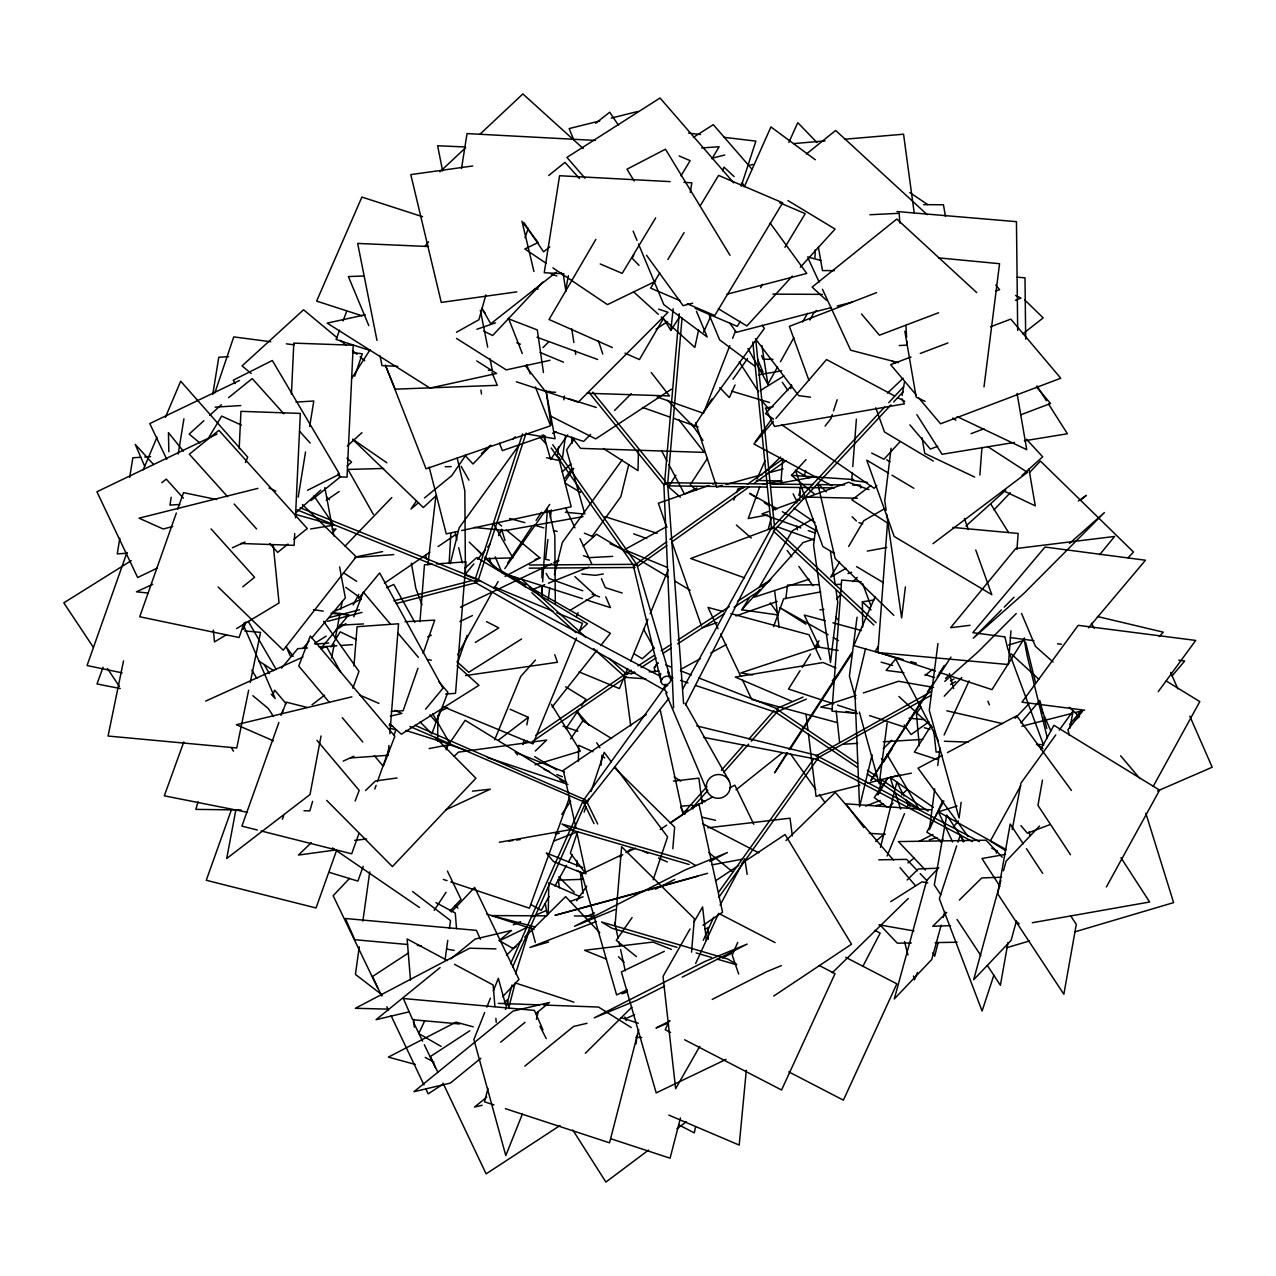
<?xml version="1.0" encoding="UTF-8"?>
<svg xmlns="http://www.w3.org/2000/svg" width="1276" height="1276" viewBox="0 0 1276 1276"><rect width="100%" height="100%" fill="white"/><g stroke="black" fill="none" stroke-linecap="round" stroke-linejoin="round"><path stroke-width="1.5" d="M437.652 741.133L437.891 715.549M541.822 585.764L541.694 595.621L542.396 585.748M541.933 577.884L542.061 568.043M547.372 508.805L542.667 581.808M548.249 914.493L548.76 882.737L579.352 896.326M576.736 866.42L576.832 860.471M578.395 761.214L578.65 745.328L593.053 751.724M638.447 450.747L638.016 470.637L603.452 448.53M817.82 756.493L817.39 758.024M814.965 257.64L815.268 249.761M239.186 448.753L240.941 411.335L300.339 413.408L295.442 517.785M291.422 394.332L293.815 343.132L353.213 345.222L347.024 477.16L339.113 476.873M294.708 533.543L294.15 545.346L240.701 543.48M449.152 563.083L450.811 533.575M887.458 523.415L877.904 652.546L1008.439 664.557L1010.943 630.791M1016.972 549.334L1018.152 533.448L952.885 527.435M780.8 484.497L782.762 458.818M852.336 472.487L851.73 480.382L867.536 482.44M852.783 466.553L856.387 419.134M979.856 475.087L981.962 447.429M353.962 665.976L357.089 626.707L398.559 623.773L389.85 733.7M388.909 745.471L388.127 755.296L350.613 757.944M419.964 621.699L424.477 564.774L432.373 564.215M601.092 765.074L601.905 755.217L604.712 757.976M615.032 925.61L621.635 846.754L694.351 918.624L691.544 952.135M672.819 848.763L674.637 827.087L614.506 767.658M664.11 687.987L665.099 684.255M664.652 481.977L679.247 313.736M682.054 317.979L667.635 484.242L664.652 483.955M636.134 1043.8L636.884 1035.921M746.316 1070.245L739.203 1145.082L668.799 1115.096M663.52 318.601L670.857 330.388L673.138 308.76M427.891 564.837L435.913 495.694M547.867 539.541L545.57 559.303L549.398 560.148M550.387 517.801L551.296 509.906M557.708 454.591L558.633 446.68M785.841 598.795L787.499 585.11L819.033 584.663M815.938 525.84L813.594 545.251L830.485 662.515L837.774 602.336L836.083 590.613M891.095 448.243L884.747 500.67L886.15 510.432M905.402 586.864L901.638 617.935L886.724 514.34M790.817 388.686L791.311 384.778M984.003 386.915L999.555 263.701L938.53 257.864M548.297 599.114L549.765 587.694M857.057 617.201L849.401 676.152L855.686 698.817M887.139 722.918L879.228 783.815L859.354 712.04M937.956 643.535L929.279 710.333L959.105 818.012L961.147 802.285M934.718 788.807L929.407 829.623L942.741 800.77M937.748 765.504L940.029 748.007M562.269 459.248L565.475 436.233M359.274 946.792L355.414 974.417L382.306 995.025M362.863 921.144L369.753 871.827M445.021 960.03L447.764 940.3M449.423 928.465L450.524 920.57L412.547 891.493M626.452 676.822L625.527 676.934M461.513 168.496L467.048 133.581L595.35 140.424M690.3 192.485L691.831 182.787L683.936 182.356M119.816 538.169L117.264 553.864L127.137 553.242M129.673 477.384L132.848 457.781L140.743 457.286M171.207 497.241L169.931 505.089L179.804 504.483M178.193 454.112L183.919 418.815M212.741 394.507L218.786 357.248L228.643 356.642M298.217 497.082L305.538 451.991M309.669 426.503L313.8 400.999L296.032 402.115M563.801 399.787L564.423 396.038M902.132 395.448L904.445 382.098M1007.992 942.533L1000.4 985.263L987.401 965.517M1042.46 780.146L1037.962 805.395L1070.468 854.745M566.257 287.371L568.362 275.664M235.9 809.686L226.713 858.509L310.02 794.565L321.042 735.981M331.585 658.049L334.168 644.38M335.269 638.526L340.038 613.15M340.772 609.242L342.239 601.427M523.32 743.764L524.021 739.984M526.86 724.896L528.28 717.335L510.081 709.249M1012.219 829.528L1021.007 783.033L1055.778 734.912M1069.862 728.293L1073.164 710.86L1059.255 730.111M505.471 1009.475L512.011 985.008M695.484 1127.043L694.303 1132.881L678.609 1124.762M123.533 660.904L108.061 736.045L236.762 747.975L248.661 690.188M250.256 682.485L260.559 632.386L244.721 630.918M584.392 802.141L409.963 726.507M698.61 330.005L694.83 347.439L661.255 316.958M865.607 648.527L854.936 692.788L859.577 806.703L872.114 754.738M450.284 563.753L459.185 527.754L519.204 444.957M554.39 574.647L562.349 542.428L622.369 459.631M628.765 464.56L620.806 496.779L591.952 536.59M536.383 1019.349L538.312 1011.645M880.456 847.408L896.868 782.044L904.046 796.049M938.099 942.725L934.718 956.187L932.915 952.693M881.86 779.524L877.952 794.948L887.857 777.658M487.974 1088.396L484.513 1101.826L493.987 1104.936M508.741 1007.833L515.169 982.903L573.897 1002.154M638.718 1029.652L609.545 1142.817L505.36 1108.653M680.475 1117.92L670.091 1158.193L611.379 1138.942M768.264 529.221L771.278 517.705M941.162 925.1L931.751 959.52L894.301 998.948L926.727 880.392L938.769 867.728M943.267 917.46L944.83 911.718M1000.862 880.344L973.668 979.761L1011.118 940.348L1016.35 921.224M1003.478 870.774L1006.094 861.22L1039.541 826.019M475.677 581.888L476.841 579.001L659.548 675.961M485.853 294.916L478.915 319.734L456.473 332.238M796.718 502.951L797.787 499.155M798.84 495.359L799.908 491.563M804.167 476.395L805.762 470.7M198.051 801.743L195.818 809.383L241.036 809.957M312.62 801.296L309.861 810.85L303.959 810.77M515.52 973.875L530.752 925.626L535.346 942.422M685.435 704.878L774.995 529.46C776.015 526.988 770.289 525.84 772.06 528.838M475.438 578.538L522.554 433.84M477.798 581.473L526.127 433.011M741.212 186.168L755.886 141.11L724.21 137.345M832.287 414.684L831.075 418.416L825.078 426.104M833.515 410.936L837.184 399.723M956.697 845.876L939.343 898.767L982.089 1011.039L993.876 975.151M957.941 842.096L960.413 834.552L963.22 841.905M577.246 832.638L570.356 853.165L585.907 873.885M584.137 812.094L586.019 806.496M587.279 802.764L588.523 799.031M591.027 791.567L604.186 752.361L611.364 761.931M653.184 879.802L667.587 836.865L614.952 766.716M214.862 392.912L233.747 336.896L270.751 341.761M354.744 376.213L362.288 353.803L352.559 352.511M281.023 715.421L282.953 709.887M417.954 668.225L403.136 710.748L391.254 711.386M423.122 653.424L434.717 620.136L405.018 621.715M457.478 663.137L467.144 635.384M126.962 552.508L87.071 665.53L122.129 672.851M176.343 513.016L139.722 616.755L239.059 637.521L244.29 622.688M177.651 509.299L183.537 492.632L216.649 499.554M525.026 237.639L528.296 228.372M231.355 809.957L206.265 880.28L316.033 907.97L336.513 850.613M278.886 722.487L241.898 826.13L257.305 830.006M282.187 713.236L286.159 702.135L307.341 707.478M358.939 833.467L351.682 853.819L261.149 830.979M374.793 789.046L376.117 785.346M377.441 781.646L389.324 748.326M393.949 735.375L395.927 729.824L390.153 728.373M363.197 866.308L357.918 881.11L329.479 872.417M431.798 734.019L440.395 709.966M103.053 667.236L97.008 683.952L120.231 688.562M183.792 741.946L164.317 795.825L247.544 812.318M243.285 629.307L245.965 621.875M282.379 819.224L283.719 815.508M446.121 749.905L448.131 744.355L466.841 750.623M569.543 797.356L529.412 908.193L450.795 881.923M733.844 500.08L735.183 496.348M736.539 492.632L737.879 488.915L743.733 487.831M759.714 486.922L748.262 518.534L767.769 514.914M773.559 626.675L783.655 598.779L820.723 591.904M352.846 688.227L358.971 671.367L323.562 621.237M624.554 675.195L624.538 676.599M339.591 330.181L336.098 339.464L370.231 350.533M343.084 320.898L346.578 311.615M272.633 695.468L274.675 690.172L286.191 703.842M353.819 616.802L363.357 592.08L390.265 623.98M355.127 801.025L359.21 790.418L316.942 740.303M703.267 940.316L713.715 917.173M722.535 170.809L723.97 167.124L734.115 176.551M729.808 345.652L703.523 413.312L657.124 396.98M732.647 338.331L735.486 331.026M484.673 1012.57L473.89 1039.573L505.806 1155.562L522.347 1114.139M486.826 1007.163L490.415 998.167M493.302 990.958L498.326 978.357L505.663 1004.978M673.584 707.797L663.839 483.891L665.434 482.902L667.651 483.811L683.585 703.602M576.497 637.968L533.017 743.86L442.916 706.649M578.746 632.497L582.494 623.358L556.751 612.735M623.948 677.636L619.45 688.577L578.985 671.878M627.696 668.496L625.447 673.983L535.76 735.375M630.695 661.191L647.921 619.211M650.17 613.724L668.161 569.909M887.123 856.005L904.477 813.657M906.742 808.139L909.006 802.604L910.011 806.432M917.476 972.44L914.461 979.808L913.472 975.996M494.657 739.809L520.815 676.328L535.457 660.043M576.577 616.276L578.06 612.639M143.215 469.839L156.98 437.285M165.386 417.38L180.682 381.205L247.719 457.175L245.423 462.598M737.735 942.39L732.217 955.134L738.66 974.003M875.113 596.737L853.772 645.64L903.105 659.485M757.146 478.644L764.962 460.827M667.747 685.467L664.908 687.014L583.1 800.77L583.563 802.636L586.434 802.652L668.943 698.291M586.434 802.652L586.29 801.137M664.908 687.014L664.7 690.045L667.22 692.772M744.53 186.28L770.927 126.946L815.316 159.755M510.655 963.635L582.287 802.556M512.633 966.905L585.062 804.008M633.821 254.658L632.194 258.262L639.053 265.376M788.839 142.465L797.787 122.656L816.991 142.577M703.555 332.238L710.876 316.033M735.04 384.985L729.346 397.586L719.744 387.633M860.758 487.974L860.487 485.119L852.543 485.024M669.342 1020.752L665.227 1029.7L670.522 1032.443M695.659 963.492L718.675 913.377L775.09 942.597M944.112 734.976L969.122 680.89M424.621 1020.975L418.735 1033.56L441.097 1046.4M660.729 673.377L659.963 677.03L661.925 679.677M771.581 528.79L773.176 527.594L774.66 528.344M862.895 966.315L880.185 933.091L874.889 930.348M498.549 535.665L501.324 530.369L498.82 533.416M353.165 604.936L358.731 594.457M720.111 905.147L743.908 860.455M809.877 320.037L813.673 313.13L816.576 310.403M943.921 800.993L926.823 832.127L941.911 841.378M1020.688 785.809L990.272 841.123L1005.36 850.39M1040.642 749.49L1053.944 725.294L1159.597 790.147L1106.388 886.964M1153.233 786.335L1199.807 701.609L1166.264 681.017M682.724 688.976L771.789 527.387M457.637 654.716L492.345 591.984M494.259 588.491L498.118 581.521M747.911 348.476L767.881 384.236L777.547 366.946M780.433 361.762L793.959 337.55M802.652 321.999L807.485 313.354M549.063 896.47L541.279 910.346L530.848 904.54M554.9 886.07L566.576 865.256M568.522 861.778L572.414 854.856M690.045 928.96L663.01 976.411L675.642 1088.683L699.774 1046.32M693.905 922.181L702.597 906.933L706.362 940.428M664.222 484.545L666.822 483.445M595.844 239.378L549.047 319.494L612.32 347.535M663.329 318.633L639.435 359.561L624.985 353.149M839.624 561.807L830.58 577.215L845.972 568.314M848.668 546.415L863.74 520.736L884.284 508.869M711.976 158.75L719.122 146.756L701.625 147.952M208.466 438.067L221.689 416.072L241.419 425.147M655.673 217.861L622.194 273.367L600.214 263.972M681.017 175.801L690.141 160.664L679.151 155.959M659.756 272.984L650.632 288.121L679.933 300.642M667.858 259.522L684.095 232.599M700.317 205.691L718.579 175.402L782.698 202.804L714.751 315.523L687.27 303.784M740.303 321.313L737.273 326.369L695.133 308.361M760.592 287.674L762.617 284.309M784.931 247.305L805.22 213.65L779.572 202.693M330.962 646.932L340.198 631.827L356.259 639.563M787.005 752.808L774.612 772.889L787.707 752.872M789.078 749.459L851.778 652.706M852.575 652.786L789.876 749.538M950.955 657.076L870.918 780.529L925.164 695.356M778.408 615.032L741.819 609.784L749.156 598.029M800.052 670.713L788.488 689.024L833.691 703.842M802.157 667.396L810.579 654.078M814.79 647.41L818.985 640.759M878.335 646.326L875.177 651.318L935.452 671.096M915.785 710.684L905.258 727.32L869.482 715.581M941.034 670.745L944.192 665.753M931.225 725.454L914.398 752.074L936.999 759.491M1024.564 638.032L991.962 689.614L939.216 672.324M351.777 378.174L370.088 349.752M670.857 330.388L679.374 317.198M892.291 748.534L883.789 761.692L881.445 758.486M711.96 398.973L693.825 426.95L667.587 400.281M675.929 475.246L668.417 486.81L680.315 497.193M690.236 484.816L707.414 458.371M927.349 692.023L931.703 685.356M937.158 677.03L944.798 665.354M434.159 910.394L446.058 892.291M507.625 563.019L531.725 526.972M536.095 520.417L541.566 512.218M549.701 504.435L504.817 568.554M565.029 481.483L573.785 468.372M446.281 748.087L465.166 720.302L566.608 782.619M565.906 728.66L579.224 709.057M581.457 705.803L585.891 699.264L565.603 686.807M570.643 738.868L582.845 720.892L611.587 738.549M561.791 814.375L570.659 801.312M416.502 500.894L410.936 509.012L418.48 502.84M466.187 454.575L451.704 475.693L424.525 497.911M576.64 900.792L586.721 886.134M878.749 791.056L874.267 797.58L886.932 807.038M880.998 787.802L887.713 778.025M996.301 853.181L996.939 850.901L991.659 848.109M567.66 434.956L550.61 459.472L543.624 434.941M574.551 438.434L566.592 449.87L584.839 514.021M632.067 917.572L616.276 940.348L636.437 956.601M732.966 379.275L747.577 358.588M718.787 891.972L813.418 759.348M718.93 897.188L818.171 758.088L817.661 755.998L816.034 756.11M564.949 478.325L571.792 468.834M704.017 411.398L764.356 328.458L762.123 325.157M755.328 441.655L771.565 419.325M1158.241 691.656L1195.708 640.424L1078.188 625.336L1021.98 702.183L1084.648 710.222M921.192 706.984L916.391 713.316L919.278 745.678M625.208 674.366L623.549 675.77L624.714 677.333L645.784 678.816M772.443 527.897L690.731 558.505L744.466 577.821M624.235 674.541L624.171 676.583L626.117 677.077L532.746 741.292M552.141 706.968L597.024 650.202M600.661 645.592L610.375 633.327L529.285 586.88M1082.638 711.115L1067.948 729.697L1069.352 735.439M424.828 246.428L428.576 241.786M465.07 574.583L473.827 563.912M477.575 559.335L485.071 550.195M487.576 547.133L490.064 544.086M1099.625 554.709L1114.618 536.446L1015.648 548.6L950.636 627.696L970.047 625.32M358.54 598.46L379.658 572.956L442.963 688.211L425.578 709.217M321.392 647.809L348.747 614.92L333.052 612.592M332.223 533.496L335.987 528.998L332.079 529.285M281.47 668.177L297.771 648.671L307.532 647.953M1069.511 724.64L1080.963 710.955M302.827 648.559L309.079 641.11M311.583 638.128L345.333 597.918L339.591 566.927M896.246 658.352L886.118 670.379L903.855 672.691M1088.508 627.824L1145.481 560.228L1044.996 547.053L972.806 632.673L1004.34 636.804M1020.896 722.918L1039.892 700.38M1172.038 675.993L1184.702 660.984L1178.785 660.202M940.444 842.192L942.996 839.177M953.252 827.071L958.372 821.026M776.797 711.21C773.112 714.018 781.008 710.86 777.371 708.818L698.706 677.907M773.352 421.399L753.909 444.016L832.127 485.837M775.952 418.384L826.529 359.561L894.332 395.799M774.995 529.46L890.983 404.859M683.202 813.482L706.888 786.654M721.355 770.273L743.717 744.929M748.98 738.979L773.99 710.652M692.023 808.25L707.813 790.37M723.604 772.474L748.597 744.163M751.229 741.181L776.239 712.869M741.819 609.784L760.049 589.464M762.649 586.561L765.249 583.658M792.332 276.047L746.907 325.986L718.292 308.712M800.355 267.242L835.094 229.058L787.962 200.587M1159.278 636.565L1163.281 632.162L1097.456 616.515M899.995 441.767L883.981 459.232L871.715 453.076M634.842 565.172L634.236 566.321L551.2 448.004M814.072 493.684L791.503 475.358L806.017 459.615M773.766 526.143L884.683 407.028M888.75 402.658L903.631 386.692M893.678 401.94L903.153 391.78M791.806 385.416L765.472 413.584L773.591 419.166M876.835 485.486L874.188 488.309L781.71 424.733M542.858 282.076L492.648 335.492L483.795 331.154M944.208 696.202L961.833 677.524M349.592 878.335L333.148 895.72L377.473 987.704M450.093 910.968L461.051 899.389L447.413 871.077M451.353 912.021L474.656 887.41L518.981 979.41L502.537 996.779M490.829 445.292L473.045 463.985L464.958 455.404M836.673 598.923L840.772 594.616M853.086 581.681L857.185 577.374M993.94 509.937L1010.337 492.68M1029.493 472.567L1040.434 461.067L1133.519 552.045L1128.048 557.787M1015.106 718.34L1028.775 703.969M832.303 680.634L837.63 675.052M345.078 546.096L391.812 497.528M1001.389 609.96L973.269 638.223L1024.245 593.101L1104.394 512.569L1069.432 543.512M1004.196 607.137L1014.037 597.248M945.58 678.449L948.403 675.626M1016.238 613.549L978.277 651.685L944.782 681.336M542.986 347.582L548.6 341.968M590.629 434.398L583.611 441.416L553.609 431.511M614.49 410.505L631.317 393.646M814.965 648.192L817.788 645.385M506.444 955.325L521.948 939.949M524.771 937.158L565.635 896.629L599.752 932.724M883.279 748.725L891.764 740.303M585.365 1053.258L631.859 1007.147M907.14 879.977L918.369 868.924L938.131 868.206M946.744 912.468L932.708 926.28L950.492 925.626M959.377 900.027L981.834 877.936L1001.596 877.218M817.055 758.502L815.986 758.694M995.998 851.363L996.939 850.901M786.032 840.565L835.302 792.38L893.551 860.168M832.271 972.775L908.289 898.432M888.75 807.341L893.04 803.194M901.59 794.916L907.3 789.397M764.93 472.152L780.657 457.015M311.28 842.702L298.44 855.064L335.7 849.96M365.494 790.546L375.479 780.944L397.059 777.993M454.176 756.269L458.467 752.138L546.702 740.048L535.282 751.038M887.49 393.12L903.137 378.27M439.949 171.813L465.676 147.649M479.983 134.219L522.873 93.93L583.18 148.51M436.408 495.407L423.313 507.545L353.388 440.076M481.483 453.602L490.207 445.515M562.253 471.913L570.978 463.826M203.841 420.729L189.183 434.095L199.885 443.011M209.695 415.386L221.418 404.699M347.295 445.978L361.953 432.628M295.888 512.84L320.802 490.128M347.152 466.075L351.554 462.071L346.96 458.243M965.964 525.999L1005.791 490.064M1022.028 475.438L1042.683 456.808L1026.51 439.295M464.927 568.139L476.73 557.548L587.47 623.741L578.618 631.7M583.196 546.144L596.466 534.213L668.034 576.991M654.125 648.128L642.322 658.735L633.805 653.647M875.719 841.474L884.635 833.547M512.41 439.438L515.329 436.855M504.387 1002.346L507.322 999.842L508.326 1005.632M1080.325 500.336L1086.386 495.311L1078.395 500.99M440.092 967.591L376.069 1019.668L408.639 1011.964M450.763 958.914L475.15 939.056L511.548 930.443L499.347 940.364M480.845 1058.283L450.364 1083.085L413.966 1091.698L513.048 1011.086L549.446 1002.473L535.729 1013.622M500.67 1042.157L525.058 1022.315M486.714 1097.153L474.512 1107.074L482.184 1105.255M524.819 1066.146L573.594 1026.462L587.008 1023.288M228.548 397.681L252.201 378.589L283.83 413.759M161.829 482.695L166.263 479.106L183.393 498.166M548.712 175.514L564.965 162.387L579.479 178.512M310.961 500.639L340.532 476.761L337.885 473.843M288.025 544.039L277.674 552.38L269.778 543.592M293.943 539.254L307.245 528.519L218.914 430.347L189.342 454.208L227.575 496.699M242.759 586.832L254.594 577.294L211.082 528.934M806.416 153.965L835.668 130.455L927.189 214.671M925.068 675.451L932.772 669.278M1074.855 720.382L1079.464 716.665L1069.304 707.303M736.029 789.812L782.395 752.76M907.954 862.943L914.19 858.03M595.637 123.293L609.705 112.224L618.509 125.303M549.812 246.906L543.56 251.819L523.766 222.391M556.32 272.155L490.718 323.801L481.961 308.234M1022.889 333.834L1043.178 317.884L1024.628 299.828M312.03 704.799L324.614 695.149M498.358 740.208L528.28 717.335M870.742 485.598L851.858 499.857L888.431 523.607M932.963 543.688L1027.435 472.375L987.544 446.472M648.543 1150.075L605.893 1182.07L572.844 1130.073M676.966 1128.75L686.44 1121.636M626.819 990.304L622.002 993.845L627.585 991.835M731.292 953.555L722.487 957.909M928.864 721.833L911.064 734.561L904.174 724.928M666.71 541.71L634.938 565.013M669.948 539.413L744.115 486.65M747.337 484.354L782.81 459.105M637.872 566.097L666.885 545.458M671.734 542.013L749.124 486.954M753.957 483.508L786.207 460.572M522.65 744.386L527.562 741.005M326.193 500.383L339.193 491.499M384.395 583.244L429.932 552.157M438.067 546.606L455.947 534.389M646.31 714.576L563.306 770.289L575.97 828.347M619.514 856.834L622.768 854.649M626.022 852.464L630.902 849.178M660.202 829.512L666.71 825.141M669.964 822.956L682.979 814.232L660.17 709.695M671.224 822.398L698.897 803.816L722.551 912.212L703.012 925.323M715.517 880.855L738.708 865.415M742.01 863.214L785.075 834.52L851.523 944.208L773.703 996.062M671.447 389.18L595.717 438.896L550.02 415.801M408.623 952.869L372.496 976.523L381.779 996.077M469.823 1030.737L430.411 1056.528L438.003 1072.542M442.979 1084.185L428.194 1093.851L425.674 1088.524M560.02 1125.512L486.124 1173.872L443.075 1083.196M656.055 329.096L667.571 321.616M624.698 674.541L631.333 670.235M637.968 665.928L654.572 655.146M661.207 650.84L671.176 644.38M677.811 640.073L729.266 606.674M737.56 601.299L770.752 579.751M631.189 674.047L634.507 671.894M641.158 667.587L656.087 657.89M662.722 653.583L671.032 648.192M677.668 643.886L724.146 613.724M734.099 607.264L760.655 590.038M693.346 137.393L713.284 124.665L752.074 169.309M890.744 901.638L921.974 881.844L927.812 882.848M314.582 643.407L326.146 636.118M336.051 629.881L345.956 623.629M521.581 638.989L468.739 672.293L457.031 661.75M131.205 560.69L63.8 602.846L93.276 647.187M760.209 390.663L783.879 375.989M475.294 642.466L498.788 627.904L486.491 621.603M569.606 610.63L595.11 595.158L574.87 576.577M226.394 634.73L214.496 641.908L213.315 630.073M236.586 628.59L279.045 602.974L273.319 545.841M812.892 518.901L792.364 530.768L759.204 587.263L769.46 581.33M816.56 755.886C819.336 754.228 819.288 759.714 816.608 759.22L703.586 737.337M816.321 755.775L931.576 691.433M950.492 680.874L953.938 678.944M931.56 695.069L817.39 758.151M950.476 684.494L955.644 681.623M704.894 929.311L708.228 927.492L708.244 939.311M624.825 549.446L666.582 526.685M681.24 669.102L700.38 658.671M710.812 652.993L726.475 644.444M684.462 811.967L687.939 810.116M691.417 808.266L712.263 797.181M729.633 787.946L734.832 785.171L753.781 824.232M942.278 755.328L918.034 768.2L968.101 836.514M947.462 752.569L1016.701 715.788L1071.425 790.45M505.025 576.353L539.876 557.883L506.253 529.923M626.053 677.014L624.714 677.333M774.468 529.859L774.165 527.403M655.449 889.181L674.765 879.355M709.871 861.475L727.416 852.543L685.084 869.993L574.503 926.296L614.984 909.597M664.636 986.093L636.549 1000.384L594.217 1017.849L704.815 961.546L747.146 944.096L682.197 977.161M670.075 1020.848L656.039 1027.993L667.077 1023.448M712.215 999.411L766.621 971.706L781.359 965.629M307.564 490.271L339.544 474.178L272.33 360.502L233.253 380.184L235.262 383.582M918.704 841.554L932.9 834.408M696.935 488.022L684.478 494.083L668.863 464.512M537.324 242.903L524.835 248.964L546.303 263.43M655.609 281.23L607.456 304.629L552.923 267.88M499.395 940.811L527.275 927.317M239.457 380.487L149.786 423.584L166.757 459.312M217.079 434.047L96.912 491.77L137.648 577.518L157.379 568.043M621.221 855.048L581.808 873.948L616.611 994.929L627.361 989.761M626.58 852.464L635.544 848.173M664.365 951.306L621.38 971.929L656.183 1092.91L726.028 1059.399M551.695 563.705L460.461 607.185M555.283 561.998L558.872 560.292L553.577 562.812M427.667 636.915L431.256 635.209M459.902 621.556L472.439 615.574M440.507 711.131L447.701 707.702M445.547 809.973L490.303 789.174L472.519 791.152M152.705 584.328L136.42 591.809L147.809 593.021M232.36 547.803L245.04 541.981M343.18 761.118L353.899 756.205M332.51 612.225L361.363 599.162M386.596 587.742L393.805 584.472L414.891 622.481M205.643 701.114L302.97 657.028M320.994 648.862L326.401 646.422L340.788 672.324M658.113 662.834L654.078 667.587L655.338 671.798M475.852 579.543L475.15 582.43L663.456 689.614M396.326 603.468L476.857 582.478M775.936 708.882L803.114 697.063M779.173 710.923L806.352 699.104M1157.476 790.976L1212.2 767.227L1189.806 716.171M513.271 924.813L520.576 921.655M531.534 916.918L546.144 910.601M512.458 948.499L516.11 946.92M585.493 916.902L594.632 912.962M625.447 1018.679L634.587 1014.723M531.805 589.847L544.692 584.695M548.377 583.228L588.874 567.038M1015.441 300.275L1020.944 298.09L1015.6 295.442M625.399 674.318L626.739 674.334L609.083 658.352M554.007 840.964L578.044 831.569M596.434 921.463L529.859 947.478L548.6 942.007M876.58 292.635L789.381 326.353L808.92 380.36M865.654 806.081L880.217 800.451M938.578 312.764L879.419 335.205L861.507 313.976M995.902 291.024L999.602 289.636L995.758 285.074M910.984 356.961L890.648 364.681L916.248 394.986M920.235 353.468L947.956 342.941M990.479 326.815L1010.815 319.112L1060.739 378.222L940.556 423.791L918.8 398.016M937.764 446.297L930.363 449.088L909.884 424.844M971.036 433.665L983.987 428.768M1020.96 414.732L1050.547 403.519L1036.463 386.851M1049.526 824.774L1027.34 833.18L1020.928 825.604M769.269 511.229L761.884 513.925L800.802 527.913M772.953 509.89L798.776 500.447M802.46 499.107L848.572 482.264L868.956 489.601M847.982 573.594L851.666 572.254M570.117 901.494L583.052 896.805M709.041 485.438L658.352 503.238L666.838 527.419M712.79 484.114L716.538 482.791M702.103 627.84L717.112 622.56M735.885 615.957L777.18 601.443M476.921 329.272L495.503 322.844M545.107 435.85L502.361 450.619L499.458 443.203M552.54 433.266L556.256 431.99M585.875 802.205L583.02 800.961M855.957 695.404L820.771 707.095L832.462 709.137M863.358 692.948L898.543 681.272L933.649 687.413M814.343 538.887L803.051 542.587L754.419 597.136L809.032 579.256M535.027 559.43L539.876 557.883M952.662 841.969L938.354 811.823L957.032 806.001M535.075 764.818L580.357 751.133L551.407 704.288M1008.487 645.034L1023.32 640.632M929.295 839.831L936.919 837.582M1006.573 947.749L1029.445 940.986M1074.504 931.958L1173.617 902.611L1145.832 813.243M644.667 891.095L554.98 915.323L707.59 873.326M648.479 890.026L698.068 876.133M722.312 485.486L716.618 487.033L695.675 422.882M726.124 484.449L762.219 474.592M767.913 473.029L783.113 468.882M474.831 580.42L476.602 580.676M692.645 303.178L683.123 305.65L646.501 255.248M726.873 294.246L806.751 273.431L770.13 223.029M831.489 307.516L736.396 332.302L729.521 322.844M837.2 306.033L852.4 302.061M328.921 617.712L359.465 609.784M393.805 600.852L472.04 580.532M327.629 621.316L361.985 612.4M1021.885 726.219L1071.457 713.523M1075.269 712.55L1080.995 711.083M859.865 785.139L816.05 796.352L808.442 734.019M867.473 783.193L899.867 774.915M776.94 711.817L777.818 710.317L776.366 708.77M257.911 488.373L139.036 518.168L163.121 528.982L172.707 526.573M635.863 564.534L636.915 564.646L552.747 444.718M599.72 120.965L569.144 128.573L573.674 139.642M611.188 118.11L637.936 111.443M713.284 157.873L724.752 155.018M749.187 165.386L753.015 164.444M351.873 696.84L236.395 724.704L273.399 740.83M390.312 716.203L401.86 713.428L394.81 710.349M365.223 314.789L327.166 323.115L429.98 388.079L496.587 373.501L476.682 360.933M550.052 360.295L506.285 369.88L456.537 338.443M457.797 531.39L446.265 533.894L429.151 467.096M461.641 530.545L571.201 506.763L558.505 457.143M893.854 788.648L890.138 777.435L911.431 773.144M355.494 556.974L382.609 551.599M429.103 748.565L450.38 744.482L432.739 713.874M875.767 805.571L883.566 804.087M867.281 551.104L886.756 547.468M763.239 484.21L780.8 480.956M773.368 484.386L816.289 476.426M712.04 864.841L742.887 859.099M583.036 516.62L505.567 530.529L474.225 527.466M603.309 573.929L595.557 575.317L581.856 573.977M499.363 842.272L571.967 829.368M555.283 833.978L559.207 833.292M1005.424 854.378L981.962 858.525L1000.001 886.405M1032.252 922.739L1149.628 902.004L1120.966 857.727M758.47 374.841L781.757 370.79M773.16 406.709L765.393 408.049L774.484 426.455L904.493 403.838L902.004 398.83M800.307 499.873L796.431 500.543L793.13 493.844M310.658 528.966L333.786 525.138L313.944 495.87M1014.516 442.421L942.039 454.288L916.886 414.684M1024.309 440.81L1067.406 433.76L1048.537 404.061M776.574 708.834L777.371 708.818M862.704 627.138L862.369 601.841L873.948 600.007M465.533 675.578L557.421 662.26L554.805 654.763M472.758 165.96L410.792 174.605L441.273 302.412L516.812 291.869M534.229 289.429L538.105 288.886M508.901 841.043L512.713 840.549M516.525 840.055L520.353 839.56M673.441 781.119L698.865 778.153L702.247 803.689M707.877 827.805L790.019 818.203L792.364 835.892M354.68 840.342L366.531 839.018M819.926 609.784L823.865 609.386M681.161 806.225L692.708 805.172L692.788 809.032M793.672 143.582L825.078 140.902M844.696 139.228L903.552 134.203L914.19 212.805M315.044 644.173L328.745 643.008M635.32 672.994L625.431 673.808L626.883 674.525M649.165 671.846L659.054 671.032M354.648 557.5L393.742 554.613M319.271 647.091L336.848 645.784M340.756 645.496L352.495 644.619M436.328 563.928L465.947 561.839L455.532 693.346L445.659 694.048M215.102 407.156L240.765 405.561M144.682 457.031L150.6 456.664M843.755 744.195L857.568 743.35M883.231 741.787L922.707 739.378M940.061 751.851L936.105 752.09L933.777 730.382M612.687 556.384L589.018 557.66L583.451 555.666M339.687 625.192L363.437 623.932M869.881 214.735L899.213 213.299L899.803 223.125M899.277 345.525L907.092 345.142L906.869 341.202M364.091 275.983L348.396 276.573L368.796 325.603M557.724 880.185L583.467 879.276M383.693 468.451L347.949 469.44L373.342 514.356M445.244 466.761L451.21 466.601M485.071 558.665L512.872 557.899L493.349 523.335M878.781 859.817L906.678 859.37L917.476 870.742M911.287 942.964L897.331 943.187L879.786 924.717M935.18 942.597L957.096 942.246M834.791 584.44L840.709 584.36M529.444 564.997L633.231 564.343M529.237 568.155L634.97 567.501C631.971 566.799 635.081 562.19 636.852 564.63M923.664 204.654L943.442 204.766L945.5 216.489M834.345 270.64L822.478 270.576L818.379 247.113M772.905 294.118L822.382 294.373M772.969 359.322L763.08 359.274L761.692 355.621M546.814 915.833L491.707 915.594L534.995 926.918M574.36 915.961L594.042 916.056M665.721 482.727L767.083 483.971M771.055 484.019L812.796 484.529M816.768 484.577L844.584 484.928M667.428 485.869L766.796 487.097M770.768 487.145L834.36 487.926M857.281 498.262L800.132 496.922L799.956 487.528M756.365 480.414L782.22 481.036M495.965 948.881L469.68 948.212L355.382 1008.295L387.298 1009.109M555.618 392.242L545.793 391.923L525.154 365.446M587.024 393.263L669.485 395.943L651.27 372.576M899.405 658.575L895.433 658.432L938.45 741.069M944.399 741.26L968.197 742.09M1037.595 744.466L1043.545 744.674M498.342 1003.367L539.588 1004.882M543.512 1005.025L598.524 1007.051L631.237 1027.515M635.815 1037.308L641.7 1037.532M465.214 146.963L437.62 145.767L442.644 170.984M428.592 246.523L357.663 243.429L376.978 340.421M397.761 366.324L381.987 365.638L380.057 355.94M488.373 370.263L492.313 370.439L490 358.795M546.303 391.381L550.243 391.557M670.123 181.623L559.59 175.721L544.246 272.729L563.992 273.782M791.503 475.358L853.724 479.553M869.259 833.308L885.161 834.376M931.336 809.877L845.876 803.816L863.868 827.598M896.996 211.529L1016.462 221.657L1017.69 330.42M1017.163 277.179L1024.995 277.849L1025.697 339.161M407.554 944.495L354.744 939.71L345.413 918.497L476.474 930.379L480.366 939.216M417.332 945.388L421.255 945.739M459.615 1023.974L412.658 1019.715L403.344 998.518L534.405 1010.401L542.954 1029.844M861.428 581.84L841.65 580.022L831.936 711.131L857.647 713.507M330.931 613.278L348.747 614.92M909.07 718.229L924.893 719.68M565.3 512.202L582.925 513.925M688.577 133.087L700.444 134.506M810.483 397.171L798.68 395.656L755.392 338.73M1010.257 637.585L1033.895 640.68M1057.549 643.774L1061.488 644.3M286.334 343.818L294.118 344.839M313.465 609.673L323.259 611.124M427.444 659.596L431.336 660.186M446.584 949.121L454.208 950.365M476.474 582.638L475.087 580.612L476.698 578.937L300.099 507.72M525.967 433.84L555.076 438.753L545.921 390.44M838.173 650.489L818.666 647.091L740.893 672.899L752.585 674.94M846.116 711.514L855.877 713.22M878.973 924.829L913.983 930.938M546.654 457.717L560.084 460.732M702.007 817.198L715.549 820.293M946.84 710.812L1002.665 723.651M696.824 725.916L817.741 755.567M807.517 256.954L820.899 260.464M898.448 362.687L850.661 350.198L822.446 289.237M825.269 620.742L804.295 615.064L819.447 646.932M832.893 622.816L861.491 630.551M723.253 611.555L708.005 607.424L718.101 628.669M730.877 613.612L809.032 634.778L820.819 659.548M924.303 727.751L930.013 729.298M837.534 722.679L751.739 699.471L742.488 679.996M473.268 1026.845L455.963 1022.14L388.351 1057.118L415.258 1064.423M509.618 518.503L524.835 522.65M534.357 525.249L543.863 527.849M553.369 530.433L557.181 531.47M910.697 661.622L916.391 663.217M881.158 662.164L892.642 665.402M925.196 674.589L934.59 677.668M296.191 514.563L333.786 525.138M689.104 864.49L572.43 830.261L561.95 824.009L688.195 861.045L695.675 865.511M677.03 947.334L611.986 928.242L601.522 921.99L727.767 959.026L736.731 964.401M696.154 952.933L711.45 957.431M717.192 959.121L736.316 964.72M731.595 391.142L769.572 402.53M389.116 725.183L392.833 726.347M405.832 730.446L450.38 744.482M858.923 522.602L862.704 523.798M568.586 398.67L596.323 407.491M604.936 516.605L657.204 533.32M622.146 593.021L605.35 587.646L601.443 578.698M582.446 598.651L502.186 572.972L495.152 556.846M586.178 599.848L610.454 607.615L605.765 596.865M422.595 216.729L361.906 197.062L316.639 301.104L362.161 315.842M551.168 274.133L556.846 275.967M635.719 564.502L633.805 564.949L633.47 566.209L661.239 682.197C662.818 687.812 671.623 683.952 670.682 678.96L636.979 565.013M837.455 705.086L856.292 711.258M486.746 913.983L534.102 929.502M621.252 1017.69L638.303 1023.272M658.655 309.175L668.034 312.269L578.235 402.211L516.349 381.763M669.342 676.663L673.074 677.907M680.555 680.411L688.035 682.915M695.516 685.419L775.872 712.343M562.923 726.203L577.9 731.196M487.432 757.497L567.932 784.389M443.314 879.419L447.063 880.663M642.434 407.411L670.267 417.204M673.983 418.512L698.1 426.997M633.709 533.862L646.709 538.52M808.218 530.577L815.635 533.24M777.403 526.86L814.471 540.179M582.765 590.756L549.19 578.506L546.128 573.434M592.096 594.153L599.56 596.881M537.005 337.247L597.678 359.481M508.007 318.601L537.308 329.942L543.448 372.528M665.785 664.955L671.272 667.109M680.411 670.713L691.385 675.02M671.367 949.424L653.009 942.055L584.52 950.285L606.547 959.137M297.133 509.874L473.859 581.154M564.439 771.964L515.201 752.138L517.546 754.961M544.134 769.428L549.605 771.629M556.894 774.564L562.365 776.765M582.765 867.616L546.288 852.942L553.337 861.412L582.51 873.167M584.328 533.145L593.515 536.941M610.072 543.783L622.943 549.095M626.612 550.61L667.077 567.326M466.649 575.508L474.002 578.554M477.671 580.07L481.355 581.585M494.227 586.896L553.066 611.204M516.764 342.734L520.369 344.233M540.131 352.463L563.498 362.193M835.908 668.002L823.116 662.531L735.231 677.093L791.87 701.306M359.561 694.989L378.956 703.427M414.955 725.294L585.668 800.02M576.672 870.392L583.866 873.582M642.498 850.885L647.825 853.261M658.448 857.998L667.316 861.954M269.013 487.99L275.903 491.085M925.1 401.398L916.184 397.155L904.843 331.218M957.207 416.646L1026.749 449.662L1017.068 393.423M974.657 477.08L924.733 453.363L922.054 437.843M1003.191 490.622L1035.283 505.87L1028.935 469.026M702.486 823.642L758.885 852.878M845.717 957.335L896.837 983.828L843.388 1100.167L788.743 1071.84M819.144 965.438L835.014 973.668L781.566 1090.007L684.622 1039.765M819.447 757.146L979.362 841.618M816.114 758.965L972.519 841.57M897.81 397.649L904.764 401.366M435.945 902.642L455.261 912.978L456.537 928.673M447.509 960.573L407.124 938.945L410.489 980.143M454.527 964.321L493.158 985.008L494.928 1006.573M425.211 1057.405L433.984 1062.095M938.354 811.823L1006.445 849.736M559.877 779.588L563.354 781.534M777.148 508.805L749.554 493.334L757.689 498.485M782.316 511.692L816.815 531.039M828.124 634.746L779.827 607.679L805.874 624.187M833.292 637.649L838.46 640.552M496.508 568.107L525.84 584.902M499.251 940.587L513.016 948.483M556.719 769.875L534.596 756.604M933.282 461.067L884.475 431.974L875.767 407.778M888.622 473.221L866.755 460.173L894.205 536.478L991.819 594.68L975.741 550.02M891.988 475.23L913.871 488.277M808.825 478.245L795.363 470.206L822.829 546.511L834.6 553.545M856.483 566.592L883.407 582.638M565.284 483.269L580.612 492.44M674.845 581.058L690.172 590.23M674.143 776.972L680.905 781.119M764.212 502.616L769.093 505.711M772.347 507.768L775.601 509.826M343.435 572.749L356.722 581.393M258.709 660.92L273.638 670.65M886.66 459.791L889.994 461.96M701.593 799.605L704.91 801.791M1036.463 744.307L1042.97 748.693M778.902 710.572L857.584 763.606M867.425 770.241L877.266 776.861M880.536 779.078L928.083 811.105M775.409 712.04L857.376 767.291M867.217 773.91L919.677 809.271M909.82 192.548L927.62 204.575M952.678 418.05L955.915 420.235M332.526 847.95L419.437 907.475M794.007 508.135L815.109 522.634M352.607 439.119L386.883 462.805M890.138 777.435L933.394 807.421M345.732 587.359L360.039 597.646M755.28 366.451L719.632 339.863L708.898 314.151M758.391 368.764L763.032 372.241L757.673 359.385M708.659 852.496L731.93 871.253M252.823 695.707L268.183 708.387L273.511 716.522M497.082 522.283L501.675 526.095M337.183 337.805L303.576 309.781L242.057 365.893L251.228 373.533M340.245 340.357L346.354 345.445M352.463 350.549L357.057 354.377M360.103 356.913L364.697 360.741M691.72 486.108L696.186 490M736.38 525.026L751.277 538.009M1053.035 662.021L1035.394 646.278L1021.55 613.453M1016.27 921.256L1019.221 923.904M457.047 665.562L478.963 685.324L401.334 734.226L389.643 723.683M520.752 578.459L585.524 637.043M514.132 576.736L518.55 580.724M522.969 584.727L525.903 587.391M531.805 592.718L575.955 632.657M593.627 648.639L623.071 675.275M633.502 291.773L658.336 314.311M485.614 558.266L496.811 569.08M976.714 292.571L896.805 219.041L812.126 287.1L826.657 300.466M892.036 360.614L894.939 363.293M1011.182 653.838L1038.792 679.231M898.894 696.489L932.325 727.24M664.27 484.705L663.839 483.891M455.022 905.466L457.909 908.145M741.356 183.297L744.243 185.993M862.369 601.841L871.077 609.944M775.617 528.774L876.086 622.736M773.4 531.039L873.869 625.001M326.624 496.97L329.479 499.714M826.338 491.818L817.741 483.508L835.158 558.537L893.838 615.335M852.097 516.748L856.387 520.895M469.217 542.109L481.961 554.438M484.8 557.181L497.544 569.511M302.412 504.546L356.211 556.783L283.256 650.202L218.116 586.976M835.573 617.249L838.396 620.008M618.493 956.761L624.076 962.279M558.76 876.883L574.28 892.307M420.027 721.913L431.208 733.19M435.403 737.4L475.932 778.248L392.402 866.595L326.72 800.403M477.543 550.02L481.578 554.135M1002.25 857.249L986.045 840.198L898.384 841.586L925.387 870.009M920.171 873.582L926.934 880.695M539.588 436.759L546.192 443.936M555.411 453.985L560.69 459.743M153.678 464.624L135.24 444.399L144.619 466.075M256.811 678.369L251.819 670.06M271.294 694.256L275.233 698.578L243.174 624.538M299.653 431.336L310.212 443.059M234.178 504.036L256.588 528.934M733.716 182.835L660.027 98.013L566.927 157.411L585.03 178.241M577.374 711.721L588.986 725.215M900.027 867.712L915.546 885.783M1120.631 755.791L1139.835 778.519M397.937 633.103L418.432 657.411M438.928 681.719L447.908 692.342L436.312 722.36L429.916 714.767M329.463 702.486L298.728 666.024L310.307 636.006L394.858 736.268L383.279 766.286L374.299 755.647M342.271 717.67L362.767 741.978M761.054 399.819L768.726 408.942M586.194 800.562L597.694 823.977M583.563 801.854L585.684 802.843L586.529 800.961M482.551 310.004L485.008 312.987M592.798 392.131L665.434 481.61M589.161 392.673L664.286 485.231M183.425 451.21L168.448 432.644L168.831 451.736M678.752 419.66L704.256 452.39L580.564 448.37L572.063 437.461M524.021 224.177L538.36 242.903M561.089 272.57L563.482 275.68L565.922 291.438M668.209 671.559L669.31 674.765M787.132 550.387L791.822 556.815M798.856 566.432L812.924 585.684M293.177 656.406L286.207 646.788L290.162 655.768M770.273 602.91L778.28 614.059M790.482 753.909L815.811 789.589M819.256 794.454L825.014 802.556M542.109 435.036L545.506 439.901M782.332 382.274L787.914 390.504M691.831 423.967L702.98 440.443M107.455 668.544L119.466 686.6M1023.208 843.771L1010.193 824.041L997.768 893.934L1063.849 994.275L1076.29 924.366L1070.867 916.136M1026.446 848.7L1042.699 873.374M964.082 841.347L946.744 815.029L934.303 884.922L940.811 894.795M957.064 919.47L980.893 955.644M739.171 361.778L758.518 391.7M1037.005 385.91L1046.448 400.76M680.666 807.564L684.893 814.247M576.864 711.258L583.132 721.211M596.721 742.776L599.864 747.752M990.862 504.18L1008.598 532.523M730 255.296L665.482 149.212L626.979 169.198L634.14 180.985M886.9 754.228L919.661 810.308M248.326 621.476L276.254 669.565M264.419 664.987L269.396 673.568M667.603 672.277L672.484 680.905M685.196 703.347L729.186 781.024A12.122 11.819 -26.8 0 1 717.415 798.266A12.122 11.819 -26.8 0 1 708.355 779.907A12.122 11.819 -26.8 0 1 729.186 781.024M461.13 466.33L468.946 480.143M1091.411 623.246L1094.298 628.398M231.514 747.752L233.444 751.197M643.519 629.052L653.918 648.08M661.51 450.587L667.029 461.019M905.848 799.558L908.528 804.805M539.971 1026.351L546.256 1038.616M583.674 802.365L593.994 823.61M413.233 1021.725L422.611 1041.184M424.318 1044.725L435.403 1067.725M665.992 482.95L666.311 483.939M720.621 633.981L740.814 676.455M386.835 1006.748L388.526 1010.289M391.062 1015.632L423.983 1084.967M565.731 508.087L574.95 527.849M579.99 538.616L591.713 563.769M808.346 258.757L819.128 282.06M1170.618 672.404L1177.828 688.817M1040.418 707.207L1050.818 730.909M987.879 701.21L989.426 704.862M665.785 693.059L707.446 791.774M696.473 311.296L707.207 337.008L663.807 304.613L638.51 244.019M633.151 231.179L636.979 240.351M491.994 372.608L497.289 385.32L395.225 389.164L385.416 365.558M742.536 183.122L744.036 186.806M624.777 1016.988L626.229 1020.609M508.518 318.346L522.299 353.548M526.653 364.649L530.274 373.916M535.346 386.883L550.578 425.785L426.056 468.818L385.432 365.096M505.009 540.434L501.58 529.221M422.005 604.856L415.848 588.395L411.366 563.147M1043.577 745.088L1007.593 648.24L1004.914 636.82M862.688 583.658L870.934 605.877M964.353 518.391L968.372 529.556M672.069 542.3L701.449 625.974M895.082 792.38L900.665 809.175M670.682 678.96C669.087 673.345 660.282 677.189 661.239 682.197M598.412 340.82L602.782 354.058M949.44 673.457L953.635 688.562M904.509 941.64L907.986 955.006M489.553 558.138L490.989 563.753M1025.649 642.37L1035.506 682.548M1040.195 701.688L1043.018 713.172M1043.943 717L1046.767 728.484M1047.309 737.911L1027.132 655.609L1023.99 638.479M521.932 221.115L533.942 271.469M548.999 510.591L554.821 535.473L555.299 603.245M457.207 458.164L464.831 490.686L465.421 574.423M455.133 532.395L456.92 540.051M458.722 547.707L462.311 563.019M425.626 555.092L426.535 558.92M614.697 922.468L618.062 937.956M618.908 941.832L619.753 945.691M620.599 949.567L625.256 970.861M576.816 832.223L585.684 872.864M480.35 310.307L487.687 347.168M324.854 487.544L333.834 535.952M1029.174 831.729L1029.86 835.605M545.33 903.711L547.037 913.409M761.868 345.461L767.881 384.236M571.76 328.825L573.897 342.59M575.125 350.469L575.731 354.409M744.817 858.748L747.146 874.379M830.453 551.519L835.238 584.743M546.24 391.876L550.993 424.78M571.457 437.285L572.286 443.203M480.94 390.073L481.483 394.013M624.299 676.998L630.727 725.885M580.213 871.843L583.084 893.455M558.362 879.993L559.382 887.809M577.789 485.869L578.283 489.825M806.065 714.544L807.963 730.127M774.612 590.453L779.126 627.457M796.958 525.903L797.42 529.843M836.211 710.907L839.592 742.472M755.982 341.793L774.261 524.42M752.824 341.936L771.501 528.471M495.885 1018.344L496.205 1022.267M413.695 1019.365L414.349 1027.196M905.928 325.46L906.63 337.263M572.525 437.477L572.541 441.321M655.338 667.093A4.434 4.306 -26.8 0 1 657.81 663.472"/></g></svg>
